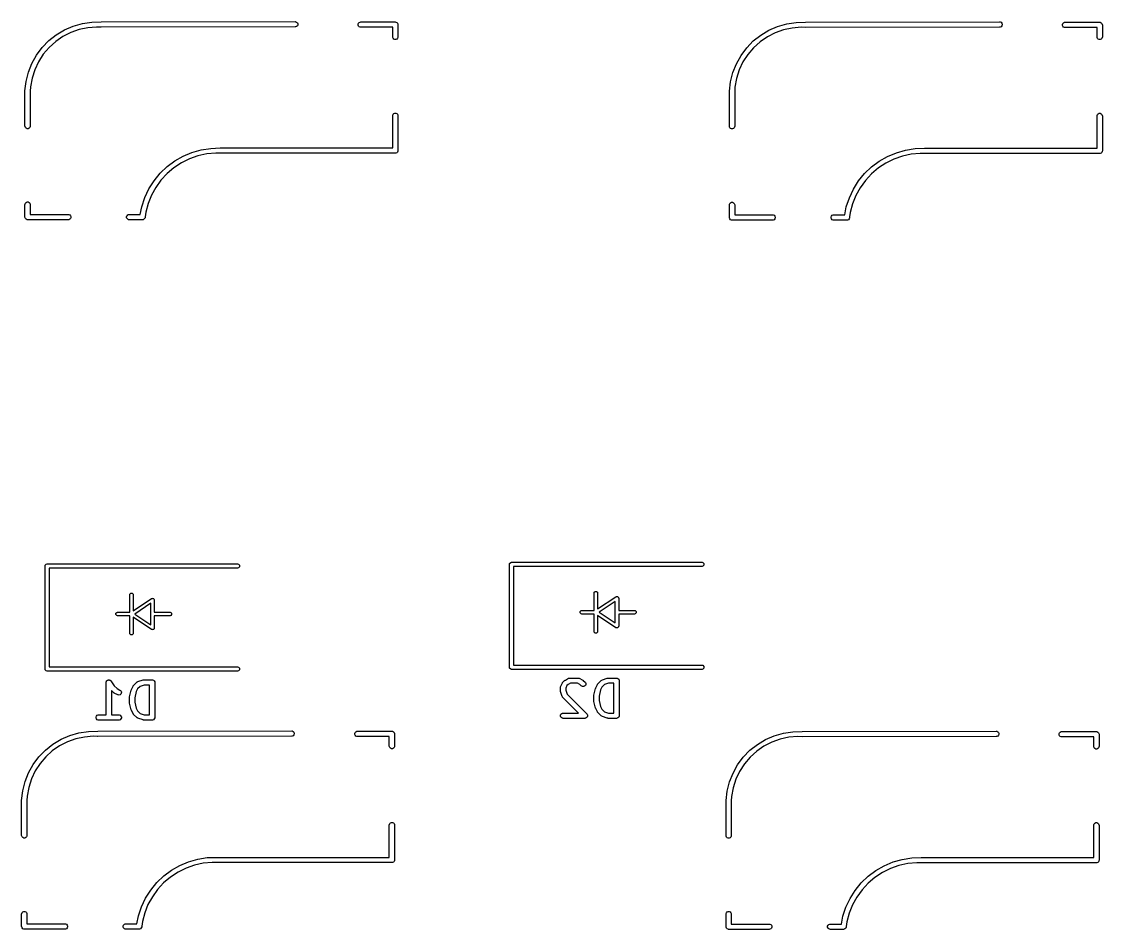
# Model space of a CAD drawing. Extents: x 2.6 to 14.1, y -9.2 to -3.9.
# Drawn here: x 2.698 to 3.913, y -4.914 to -3.894 of the extents above; entities that cross this region are included whole.
import ezdxf

# ---------------------------------------------------------------- set-up
doc = ezdxf.new("R2010")
doc.units = 0
doc.header["$MEASUREMENT"] = 0
doc.layers.add('BLACK', color=7, linetype='CONTINUOUS')

msp = doc.modelspace()

# ---------------------------------------------------------------- linework, layer by layer
at = {"layer": 'BLACK', "linetype": 'CONTINUOUS'}
for p, q in [((2.7464, -3.9029), (2.7562, -3.8987)), ((2.7562, -3.8987), (2.7665, -3.8957)), ((2.7665, -3.8957), (2.7771, -3.8942)), ((2.7825, -3.8997), (2.7726, -3.9005)), ((2.7771, -3.8942), (2.7875, -3.894)), ((2.7875, -3.8999), (2.7825, -3.8997)), ((2.7875, -3.894), (2.7876, -3.894)), ((2.7876, -3.8999), (2.7875, -3.8999)), ((2.7875, -3.8999), (2.7875, -3.8999)), ((2.7875, -3.8999), (2.7875, -3.8999)), ((2.7876, -3.894), (3.0057, -3.8936)), ((3.0057, -3.8995), (2.7876, -3.8999)), ((3.0057, -3.8936), (3.0063, -3.8937)), ((3.0063, -3.8995), (3.0057, -3.8995)), ((3.0063, -3.8937), (3.0074, -3.8941)), ((3.0074, -3.899), (3.0063, -3.8995)), ((3.0074, -3.8941), (3.0082, -3.8949)), ((3.0082, -3.8982), (3.0074, -3.899)), ((3.0082, -3.8949), (3.0086, -3.896)), ((3.0086, -3.8971), (3.0082, -3.8982)), ((3.0086, -3.896), (3.0086, -3.8971)), ((3.0765, -3.8964), (3.0769, -3.8953)), ((3.0765, -3.8975), (3.0765, -3.8964)), ((3.0769, -3.8986), (3.0765, -3.8975)), ((3.0769, -3.8953), (3.0777, -3.8945)), ((3.0777, -3.8994), (3.0769, -3.8986)), ((3.0777, -3.8945), (3.0788, -3.8941)), ((3.0788, -3.8999), (3.0777, -3.8994)), ((3.0788, -3.8941), (3.0794, -3.894)), ((3.0794, -3.8999), (3.0788, -3.8999)), ((3.0794, -3.894), (3.1183, -3.894)), ((3.1154, -3.8999), (3.0794, -3.8999)), ((3.1154, -3.9107), (3.1154, -3.8999)), ((3.1183, -3.894), (3.1189, -3.8941)), ((3.1189, -3.8941), (3.12, -3.8945)), ((3.12, -3.8945), (3.1208, -3.8953)), ((3.1208, -3.8953), (3.1212, -3.8964)), ((3.1212, -3.8964), (3.1213, -3.897)), ((3.1213, -3.897), (3.1213, -3.9107)), ((3.5384, -3.9032), (3.5482, -3.899)), ((3.5482, -3.899), (3.5585, -3.896)), ((3.5585, -3.896), (3.5691, -3.8945)), ((3.5745, -3.9), (3.5646, -3.9008)), ((3.5691, -3.8945), (3.5795, -3.8943)), ((3.5795, -3.9002), (3.5745, -3.9)), ((3.5795, -3.8943), (3.5796, -3.8943)), ((3.5796, -3.9002), (3.5795, -3.9002)), ((3.5795, -3.9002), (3.5795, -3.9002)), ((3.5795, -3.9002), (3.5795, -3.9002)), ((3.5796, -3.8943), (3.7977, -3.8939)), ((3.7977, -3.8998), (3.5796, -3.9002)), ((3.7977, -3.8939), (3.7983, -3.894)), ((3.7983, -3.8998), (3.7977, -3.8998)), ((3.7983, -3.894), (3.7994, -3.8944)), ((3.7994, -3.8993), (3.7983, -3.8998)), ((3.7994, -3.8944), (3.8002, -3.8952)), ((3.8002, -3.8985), (3.7994, -3.8993)), ((3.8002, -3.8952), (3.8006, -3.8963)), ((3.8006, -3.8974), (3.8002, -3.8985)), ((3.8006, -3.8963), (3.8006, -3.8974)), ((3.8684, -3.8967), (3.8689, -3.8956)), ((3.8684, -3.8978), (3.8684, -3.8967)), ((3.8689, -3.8989), (3.8684, -3.8978)), ((3.8689, -3.8956), (3.8697, -3.8948)), ((3.8697, -3.8997), (3.8689, -3.8989)), ((3.8697, -3.8948), (3.8708, -3.8944)), ((3.8708, -3.9002), (3.8697, -3.8997)), ((3.8708, -3.8944), (3.8713, -3.8943)), ((3.8713, -3.9002), (3.8708, -3.9002)), ((3.8713, -3.8943), (3.9103, -3.8943)), ((3.9074, -3.9002), (3.8713, -3.9002)), ((3.9074, -3.911), (3.9074, -3.9002)), ((3.9103, -3.8943), (3.9109, -3.8944)), ((3.9109, -3.8944), (3.912, -3.8948)), ((3.912, -3.8948), (3.9128, -3.8956)), ((3.9128, -3.8956), (3.9132, -3.8967)), ((3.9132, -3.8967), (3.9133, -3.8973)), ((3.9133, -3.8973), (3.9133, -3.911)), ((2.7288, -3.915), (2.7372, -3.9084)), ((2.7446, -3.9104), (2.7365, -3.9161)), ((2.7372, -3.9084), (2.7464, -3.9029)), ((2.7535, -3.9059), (2.7446, -3.9104)), ((2.7629, -3.9026), (2.7535, -3.9059)), ((2.7726, -3.9005), (2.7629, -3.9026)), ((3.1154, -3.9113), (3.1154, -3.9107)), ((3.1159, -3.9124), (3.1154, -3.9113)), ((3.1167, -3.9132), (3.1159, -3.9124)), ((3.1208, -3.9124), (3.12, -3.9132)), ((3.1212, -3.9113), (3.1208, -3.9124)), ((3.1213, -3.9107), (3.1212, -3.9113)), ((3.5208, -3.9153), (3.5292, -3.9087)), ((3.5366, -3.9107), (3.5284, -3.9164)), ((3.5292, -3.9087), (3.5384, -3.9032)), ((3.5455, -3.9062), (3.5366, -3.9107)), ((3.5549, -3.9029), (3.5455, -3.9062)), ((3.5646, -3.9008), (3.5549, -3.9029)), ((3.9074, -3.9116), (3.9074, -3.911)), ((3.9079, -3.9127), (3.9074, -3.9116)), ((3.9132, -3.9116), (3.9128, -3.9127)), ((3.9133, -3.911), (3.9132, -3.9116)), ((2.715, -3.9313), (2.7214, -3.9227)), ((2.7214, -3.9227), (2.7288, -3.915)), ((2.7291, -3.9228), (2.7226, -3.9303)), ((2.7365, -3.9161), (2.7291, -3.9228)), ((3.1178, -3.9136), (3.1167, -3.9132)), ((3.1189, -3.9136), (3.1178, -3.9136)), ((3.12, -3.9132), (3.1189, -3.9136)), ((3.507, -3.9316), (3.5134, -3.923)), ((3.5134, -3.923), (3.5208, -3.9153)), ((3.5211, -3.9231), (3.5146, -3.9306)), ((3.5284, -3.9164), (3.5211, -3.9231)), ((3.9087, -3.9135), (3.9079, -3.9127)), ((3.9097, -3.9139), (3.9087, -3.9135)), ((3.9109, -3.9139), (3.9097, -3.9139)), ((3.912, -3.9135), (3.9109, -3.9139)), ((3.9128, -3.9127), (3.912, -3.9135)), ((2.7098, -3.9407), (2.715, -3.9313)), ((2.7226, -3.9303), (2.7172, -3.9387)), ((3.5018, -3.941), (3.507, -3.9316)), ((3.5146, -3.9306), (3.5092, -3.939)), ((2.7058, -3.9506), (2.7098, -3.9407)), ((2.713, -3.9477), (2.7099, -3.9572)), ((2.7172, -3.9387), (2.713, -3.9477)), ((3.4978, -3.9509), (3.5018, -3.941)), ((3.505, -3.948), (3.5019, -3.9575)), ((3.5092, -3.939), (3.505, -3.948)), ((2.702, -3.9716), (2.7032, -3.961)), ((2.7032, -3.961), (2.7058, -3.9506)), ((2.7099, -3.9572), (2.7081, -3.9669)), ((3.4952, -3.9613), (3.4978, -3.9509)), ((3.5019, -3.9575), (3.5001, -3.9672)), ((2.702, -3.9718), (2.702, -3.9716)), ((2.702, -3.9716), (2.702, -3.9716)), ((2.702, -4.0111), (2.702, -3.9718)), ((2.7081, -3.9669), (2.7079, -3.9718)), ((2.7079, -3.9718), (2.7079, -4.0111)), ((3.494, -3.9719), (3.4952, -3.9613)), ((3.494, -3.9721), (3.494, -3.9719)), ((3.494, -3.9719), (3.494, -3.9719)), ((3.494, -4.0114), (3.494, -3.9721)), ((3.5001, -3.9672), (3.4999, -3.9721)), ((3.4999, -3.9721), (3.4999, -4.0114)), ((3.1159, -3.9977), (3.1167, -3.9969)), ((3.1167, -3.9969), (3.1178, -3.9964)), ((3.1178, -3.9964), (3.1189, -3.9964)), ((3.1189, -3.9964), (3.12, -3.9969)), ((3.12, -3.9969), (3.1208, -3.9977)), ((3.9079, -3.998), (3.9087, -3.9972)), ((3.9087, -3.9972), (3.9097, -3.9967)), ((3.9097, -3.9967), (3.9109, -3.9967)), ((3.9109, -3.9967), (3.912, -3.9972)), ((3.912, -3.9972), (3.9128, -3.998)), ((3.1154, -3.9987), (3.1159, -3.9977)), ((3.1154, -3.9993), (3.1154, -3.9987)), ((3.1154, -4.0357), (3.1154, -3.9993)), ((3.1208, -3.9977), (3.1212, -3.9987)), ((3.1212, -3.9987), (3.1213, -3.9993)), ((3.1213, -3.9993), (3.1213, -4.0387)), ((3.9074, -3.999), (3.9079, -3.998)), ((3.9074, -3.9996), (3.9074, -3.999)), ((3.9074, -4.036), (3.9074, -3.9996)), ((3.9128, -3.998), (3.9132, -3.999)), ((3.9132, -3.999), (3.9133, -3.9996)), ((3.9133, -3.9996), (3.9133, -4.039)), ((2.7021, -4.0117), (2.702, -4.0111)), ((2.7025, -4.0128), (2.7021, -4.0117)), ((2.7033, -4.0136), (2.7025, -4.0128)), ((2.7044, -4.014), (2.7033, -4.0136)), ((2.7055, -4.014), (2.7044, -4.014)), ((2.7066, -4.0136), (2.7055, -4.014)), ((2.7074, -4.0128), (2.7066, -4.0136)), ((2.7078, -4.0117), (2.7074, -4.0128)), ((2.7079, -4.0111), (2.7078, -4.0117)), ((3.494, -4.012), (3.494, -4.0114)), ((3.4945, -4.0131), (3.494, -4.012)), ((3.4953, -4.0139), (3.4945, -4.0131)), ((3.4964, -4.0143), (3.4953, -4.0139)), ((3.4975, -4.0143), (3.4964, -4.0143)), ((3.4986, -4.0139), (3.4975, -4.0143)), ((3.4994, -4.0131), (3.4986, -4.0139)), ((3.4998, -4.012), (3.4994, -4.0131)), ((3.4999, -4.0114), (3.4998, -4.012)), ((2.8704, -4.0502), (2.8798, -4.0448)), ((2.8798, -4.0448), (2.8897, -4.0407)), ((2.8964, -4.0446), (2.8869, -4.0479)), ((2.8897, -4.0407), (2.9001, -4.0377)), ((2.9063, -4.0424), (2.8964, -4.0446)), ((2.9001, -4.0377), (2.9108, -4.0361)), ((2.9164, -4.0415), (2.9063, -4.0424)), ((2.9108, -4.0361), (2.9214, -4.0357)), ((2.9214, -4.0416), (2.9164, -4.0415)), ((2.9214, -4.0357), (2.9215, -4.0357)), ((2.9215, -4.0416), (2.9214, -4.0416)), ((2.9214, -4.0416), (2.9214, -4.0416)), ((2.9214, -4.0416), (2.9214, -4.0416)), ((2.9215, -4.0357), (3.1154, -4.0357)), ((3.1183, -4.0416), (2.9215, -4.0416)), ((3.1189, -4.0416), (3.1183, -4.0416)), ((3.12, -4.0411), (3.1189, -4.0416)), ((3.1208, -4.0403), (3.12, -4.0411)), ((3.1212, -4.0393), (3.1208, -4.0403)), ((3.1213, -4.0387), (3.1212, -4.0393)), ((3.6624, -4.0505), (3.6718, -4.0451)), ((3.6718, -4.0451), (3.6817, -4.041)), ((3.6884, -4.0449), (3.6789, -4.0482)), ((3.6817, -4.041), (3.6921, -4.038)), ((3.6983, -4.0427), (3.6884, -4.0449)), ((3.6921, -4.038), (3.7028, -4.0364)), ((3.7083, -4.0418), (3.6983, -4.0427)), ((3.7028, -4.0364), (3.7134, -4.036)), ((3.7134, -4.0419), (3.7083, -4.0418)), ((3.7134, -4.036), (3.7135, -4.036)), ((3.7135, -4.0419), (3.7134, -4.0419)), ((3.7134, -4.0419), (3.7134, -4.0419)), ((3.7134, -4.0419), (3.7134, -4.0419)), ((3.7135, -4.036), (3.9074, -4.036)), ((3.9103, -4.0419), (3.7135, -4.0419)), ((3.9109, -4.0419), (3.9103, -4.0419)), ((3.912, -4.0414), (3.9109, -4.0419)), ((3.9128, -4.0406), (3.912, -4.0414)), ((3.9132, -4.0396), (3.9128, -4.0406)), ((3.9133, -4.039), (3.9132, -4.0396)), ((2.854, -4.0641), (2.8618, -4.0567)), ((2.8694, -4.0579), (2.8617, -4.0644)), ((2.8618, -4.0567), (2.8704, -4.0502)), ((2.8779, -4.0524), (2.8694, -4.0579)), ((2.8869, -4.0479), (2.8779, -4.0524)), ((3.6459, -4.0644), (3.6537, -4.057)), ((3.6537, -4.057), (3.6624, -4.0505)), ((3.6614, -4.0582), (3.6537, -4.0647)), ((3.6698, -4.0527), (3.6614, -4.0582)), ((3.6789, -4.0482), (3.6698, -4.0527)), ((2.8471, -4.0725), (2.854, -4.0641)), ((2.8617, -4.0644), (2.8549, -4.0719)), ((3.6391, -4.0728), (3.6459, -4.0644)), ((3.6537, -4.0647), (3.6469, -4.0722)), ((2.8368, -4.0914), (2.8414, -4.0816)), ((2.8414, -4.0816), (2.8471, -4.0725)), ((2.849, -4.08), (2.8441, -4.0889)), ((2.8549, -4.0719), (2.849, -4.08)), ((3.6288, -4.0917), (3.6334, -4.0819)), ((3.6334, -4.0819), (3.6391, -4.0728)), ((3.641, -4.0804), (3.6361, -4.0892)), ((3.6469, -4.0722), (3.641, -4.0804)), ((2.8334, -4.1017), (2.8368, -4.0914)), ((2.8441, -4.0889), (2.8404, -4.0983)), ((3.6254, -4.102), (3.6288, -4.0917)), ((3.6361, -4.0892), (3.6324, -4.0986)), ((2.702, -4.0993), (2.7021, -4.0987)), ((2.702, -4.1135), (2.702, -4.0993)), ((2.7021, -4.0987), (2.7025, -4.0977)), ((2.7025, -4.0977), (2.7033, -4.0969)), ((2.7033, -4.0969), (2.7044, -4.0964)), ((2.7044, -4.0964), (2.7055, -4.0964)), ((2.7055, -4.0964), (2.7066, -4.0969)), ((2.7066, -4.0969), (2.7074, -4.0977)), ((2.7074, -4.0977), (2.7078, -4.0987)), ((2.7078, -4.0987), (2.7079, -4.0993)), ((2.7079, -4.0993), (2.7079, -4.1105)), ((2.8316, -4.1105), (2.8334, -4.1017)), ((2.8404, -4.0983), (2.8378, -4.108)), ((3.494, -4.099), (3.4945, -4.098)), ((3.494, -4.0996), (3.494, -4.099)), ((3.494, -4.1138), (3.494, -4.0996)), ((3.4945, -4.098), (3.4953, -4.0972)), ((3.4953, -4.0972), (3.4964, -4.0967)), ((3.4964, -4.0967), (3.4975, -4.0967)), ((3.4975, -4.0967), (3.4986, -4.0972)), ((3.4986, -4.0972), (3.4994, -4.098)), ((3.4994, -4.098), (3.4998, -4.099)), ((3.4998, -4.099), (3.4999, -4.0996)), ((3.4999, -4.0996), (3.4999, -4.1108)), ((3.6236, -4.1108), (3.6254, -4.102)), ((3.6324, -4.0986), (3.6298, -4.1083)), ((2.7021, -4.1141), (2.702, -4.1135)), ((2.7025, -4.1151), (2.7021, -4.1141)), ((2.7033, -4.1159), (2.7025, -4.1151)), ((2.7044, -4.1164), (2.7033, -4.1159)), ((2.7049, -4.1164), (2.7044, -4.1164)), ((2.7506, -4.1164), (2.7049, -4.1164)), ((2.7079, -4.1105), (2.7506, -4.1105)), ((2.7506, -4.1105), (2.7512, -4.1106)), ((2.7512, -4.1164), (2.7506, -4.1164)), ((2.7512, -4.1106), (2.7523, -4.111)), ((2.7523, -4.1159), (2.7512, -4.1164)), ((2.7523, -4.111), (2.7531, -4.1119)), ((2.7531, -4.1151), (2.7523, -4.1159)), ((2.7531, -4.1119), (2.7535, -4.1129)), ((2.7535, -4.1141), (2.7531, -4.1151)), ((2.7535, -4.1129), (2.7535, -4.1141)), ((2.8162, -4.1129), (2.8167, -4.1119)), ((2.8162, -4.1141), (2.8162, -4.1129)), ((2.8167, -4.1151), (2.8162, -4.1141)), ((2.8167, -4.1119), (2.8175, -4.111)), ((2.8175, -4.1159), (2.8167, -4.1151)), ((2.8175, -4.111), (2.8185, -4.1106)), ((2.8185, -4.1164), (2.8175, -4.1159)), ((2.8185, -4.1106), (2.8191, -4.1105)), ((2.8191, -4.1164), (2.8185, -4.1164)), ((2.8191, -4.1105), (2.8316, -4.1105)), ((2.8341, -4.1164), (2.8191, -4.1164)), ((2.8347, -4.1164), (2.8341, -4.1164)), ((2.8357, -4.1159), (2.8347, -4.1164)), ((2.8365, -4.1151), (2.8357, -4.1159)), ((2.837, -4.1141), (2.8365, -4.1151)), ((2.8372, -4.113), (2.837, -4.1134)), ((2.837, -4.1134), (2.837, -4.1141)), ((2.8378, -4.108), (2.8372, -4.113)), ((3.494, -4.1144), (3.494, -4.1138)), ((3.4945, -4.1154), (3.494, -4.1144)), ((3.4953, -4.1163), (3.4945, -4.1154)), ((3.4964, -4.1167), (3.4953, -4.1163)), ((3.4969, -4.1167), (3.4964, -4.1167)), ((3.5426, -4.1167), (3.4969, -4.1167)), ((3.4999, -4.1108), (3.5426, -4.1108)), ((3.5426, -4.1108), (3.5432, -4.1109)), ((3.5432, -4.1167), (3.5426, -4.1167)), ((3.5432, -4.1109), (3.5442, -4.1113)), ((3.5442, -4.1163), (3.5432, -4.1167)), ((3.5442, -4.1113), (3.5451, -4.1122)), ((3.5451, -4.1154), (3.5442, -4.1163)), ((3.5451, -4.1122), (3.5455, -4.1132)), ((3.5455, -4.1144), (3.5451, -4.1154)), ((3.5455, -4.1132), (3.5455, -4.1144)), ((3.6082, -4.1132), (3.6087, -4.1122)), ((3.6082, -4.1144), (3.6082, -4.1132)), ((3.6087, -4.1154), (3.6082, -4.1144)), ((3.6087, -4.1122), (3.6095, -4.1113)), ((3.6095, -4.1163), (3.6087, -4.1154)), ((3.6095, -4.1113), (3.6105, -4.1109)), ((3.6105, -4.1167), (3.6095, -4.1163)), ((3.6105, -4.1109), (3.6111, -4.1108)), ((3.6111, -4.1167), (3.6105, -4.1167)), ((3.6111, -4.1108), (3.6236, -4.1108)), ((3.6261, -4.1167), (3.6111, -4.1167)), ((3.6266, -4.1167), (3.6261, -4.1167)), ((3.6277, -4.1163), (3.6266, -4.1167)), ((3.6285, -4.1154), (3.6277, -4.1163)), ((3.629, -4.1144), (3.6285, -4.1154)), ((3.6291, -4.1133), (3.629, -4.1137)), ((3.629, -4.1137), (3.629, -4.1144)), ((3.6298, -4.1083), (3.6291, -4.1133)), ((2.7246, -4.5057), (2.7248, -4.5048)), ((2.7246, -4.6215), (2.7246, -4.5057)), ((2.7248, -4.5048), (2.726, -4.5036)), ((2.726, -4.5036), (2.7269, -4.5034)), ((2.7269, -4.5034), (2.9411, -4.5034)), ((2.9411, -4.5034), (2.942, -4.5036)), ((2.942, -4.5036), (2.9433, -4.5048)), ((2.9433, -4.5066), (2.942, -4.5079)), ((2.9433, -4.5048), (2.9433, -4.5066)), ((3.2466, -4.5038), (3.2468, -4.5029)), ((3.2466, -4.6195), (3.2466, -4.5038)), ((3.2468, -4.5029), (3.2481, -4.5016)), ((3.2481, -4.5016), (3.249, -4.5014)), ((3.249, -4.5014), (3.4632, -4.5014)), ((3.4632, -4.5061), (3.2513, -4.5061)), ((3.2513, -4.5061), (3.2513, -4.6172)), ((3.4632, -4.5014), (3.4641, -4.5016)), ((3.4641, -4.506), (3.4632, -4.5061)), ((3.4641, -4.5016), (3.4653, -4.5029)), ((3.4653, -4.5047), (3.4641, -4.506)), ((3.4653, -4.5029), (3.4653, -4.5047)), ((2.9411, -4.5081), (2.7293, -4.5081)), ((2.7293, -4.5081), (2.7293, -4.6191)), ((2.942, -4.5079), (2.9411, -4.5081)), ((2.8198, -4.538), (2.82, -4.5373)), ((2.8198, -4.5577), (2.8198, -4.538)), ((2.82, -4.5373), (2.8211, -4.5362)), ((2.8211, -4.5362), (2.8226, -4.5362)), ((2.8226, -4.5362), (2.8236, -4.5373)), ((2.8236, -4.5373), (2.8238, -4.538)), ((2.8238, -4.538), (2.8238, -4.556)), ((2.8238, -4.556), (2.8443, -4.5423)), ((2.8443, -4.5423), (2.8446, -4.5422)), ((2.8446, -4.5422), (2.8447, -4.5421)), ((2.8447, -4.5421), (2.8448, -4.5421)), ((2.8448, -4.5421), (2.8451, -4.542)), ((2.8451, -4.542), (2.8456, -4.5421)), ((2.8456, -4.5421), (2.8462, -4.5421)), ((2.8462, -4.5421), (2.8463, -4.5423)), ((2.8463, -4.5423), (2.8465, -4.5423)), ((2.8465, -4.5423), (2.8469, -4.5428)), ((2.8469, -4.5428), (2.8473, -4.5432)), ((2.8473, -4.5432), (2.8473, -4.5435)), ((2.8473, -4.5435), (2.8474, -4.5435)), ((2.8474, -4.5435), (2.8473, -4.5436)), ((2.8473, -4.5436), (2.8474, -4.5439)), ((2.8474, -4.5439), (2.8474, -4.5577)), ((3.3419, -4.5361), (3.342, -4.5353)), ((3.3419, -4.5557), (3.3419, -4.5361)), ((3.342, -4.5353), (3.3431, -4.5342)), ((3.3431, -4.5342), (3.3446, -4.5342)), ((3.3446, -4.5342), (3.3457, -4.5353)), ((3.3457, -4.5353), (3.3458, -4.5361)), ((3.3458, -4.5361), (3.3458, -4.554)), ((3.3458, -4.554), (3.3664, -4.5403)), ((3.3664, -4.5403), (3.3667, -4.5402)), ((3.3667, -4.5402), (3.3667, -4.5401)), ((3.3667, -4.5401), (3.3668, -4.5401)), ((3.3668, -4.5401), (3.3671, -4.54)), ((3.3671, -4.54), (3.3677, -4.5401)), ((3.3677, -4.5401), (3.3682, -4.5401)), ((3.3682, -4.5401), (3.3684, -4.5403)), ((3.3684, -4.5403), (3.3686, -4.5403)), ((3.3686, -4.5403), (3.3689, -4.5408)), ((3.3689, -4.5408), (3.3693, -4.5412)), ((3.3693, -4.5412), (3.3694, -4.5415)), ((3.3694, -4.5415), (3.3694, -4.5416)), ((3.3694, -4.5416), (3.3694, -4.5417)), ((3.3694, -4.5417), (3.3695, -4.542)), ((3.3695, -4.542), (3.3695, -4.5557)), ((2.8435, -4.5476), (2.8254, -4.5597)), ((2.8435, -4.5717), (2.8435, -4.5476)), ((3.3263, -4.557), (3.3274, -4.5559)), ((3.3274, -4.5559), (3.3281, -4.5557)), ((3.3281, -4.5557), (3.3419, -4.5557)), ((3.3655, -4.5456), (3.3474, -4.5577)), ((3.3655, -4.5698), (3.3655, -4.5456)), ((3.3695, -4.5557), (3.3872, -4.5557)), ((3.3872, -4.5557), (3.3879, -4.5559)), ((3.3879, -4.5559), (3.389, -4.557)), ((2.8042, -4.5589), (2.8053, -4.5579)), ((2.8042, -4.5604), (2.8042, -4.5589)), ((2.8053, -4.5615), (2.8042, -4.5604)), ((2.8053, -4.5579), (2.8061, -4.5577)), ((2.8061, -4.5616), (2.8053, -4.5615)), ((2.8061, -4.5577), (2.8198, -4.5577)), ((2.8198, -4.5616), (2.8061, -4.5616)), ((2.8198, -4.5813), (2.8198, -4.5616)), ((2.8443, -4.5771), (2.8238, -4.5634)), ((2.8238, -4.5634), (2.8238, -4.5813)), ((2.8254, -4.5597), (2.8435, -4.5717)), ((2.8474, -4.5577), (2.8651, -4.5577)), ((2.8651, -4.5616), (2.8474, -4.5616)), ((2.8474, -4.5616), (2.8474, -4.5754)), ((2.8651, -4.5577), (2.8659, -4.5579)), ((2.8659, -4.5615), (2.8651, -4.5616)), ((2.8659, -4.5579), (2.8669, -4.5589)), ((2.8669, -4.5604), (2.8659, -4.5615)), ((2.8669, -4.5589), (2.8669, -4.5604)), ((3.3263, -4.5585), (3.3263, -4.557)), ((3.3274, -4.5595), (3.3263, -4.5585)), ((3.3281, -4.5597), (3.3274, -4.5595)), ((3.3419, -4.5597), (3.3281, -4.5597)), ((3.3419, -4.5794), (3.3419, -4.5597)), ((3.3664, -4.5751), (3.3458, -4.5614)), ((3.3458, -4.5614), (3.3458, -4.5794)), ((3.3474, -4.5577), (3.3655, -4.5698)), ((3.3872, -4.5597), (3.3695, -4.5597)), ((3.3695, -4.5597), (3.3695, -4.5735)), ((3.3879, -4.5595), (3.3872, -4.5597)), ((3.389, -4.5585), (3.3879, -4.5595)), ((3.389, -4.557), (3.389, -4.5585)), ((2.8446, -4.5772), (2.8443, -4.5771)), ((2.8447, -4.5772), (2.8446, -4.5772)), ((2.8448, -4.5772), (2.8447, -4.5772)), ((2.8451, -4.5774), (2.8448, -4.5772)), ((2.8456, -4.5772), (2.8451, -4.5774)), ((2.8462, -4.5772), (2.8456, -4.5772)), ((2.8463, -4.5771), (2.8462, -4.5772)), ((2.8465, -4.5771), (2.8463, -4.5771)), ((2.8469, -4.5766), (2.8465, -4.5771)), ((2.8473, -4.5762), (2.8469, -4.5766)), ((2.8474, -4.5754), (2.8473, -4.5757)), ((2.8473, -4.5757), (2.8474, -4.5758)), ((2.8474, -4.5758), (2.8473, -4.5759)), ((2.8473, -4.5759), (2.8473, -4.5762)), ((3.342, -4.5801), (3.3419, -4.5794)), ((3.3431, -4.5812), (3.342, -4.5801)), ((3.3457, -4.5801), (3.3446, -4.5812)), ((3.3458, -4.5794), (3.3457, -4.5801)), ((3.3667, -4.5752), (3.3664, -4.5751)), ((3.3667, -4.5753), (3.3667, -4.5752)), ((3.3668, -4.5753), (3.3667, -4.5753)), ((3.3671, -4.5754), (3.3668, -4.5753)), ((3.3677, -4.5753), (3.3671, -4.5754)), ((3.3682, -4.5753), (3.3677, -4.5753)), ((3.3684, -4.5751), (3.3682, -4.5753)), ((3.3686, -4.5751), (3.3684, -4.5751)), ((3.3689, -4.5746), (3.3686, -4.5751)), ((3.3693, -4.5742), (3.3689, -4.5746)), ((3.3694, -4.5739), (3.3693, -4.5742)), ((3.3695, -4.5735), (3.3694, -4.5737)), ((3.3694, -4.5737), (3.3694, -4.5738)), ((3.3694, -4.5738), (3.3694, -4.5739)), ((2.82, -4.5821), (2.8198, -4.5813)), ((2.8211, -4.5831), (2.82, -4.5821)), ((2.8226, -4.5831), (2.8211, -4.5831)), ((2.8236, -4.5821), (2.8226, -4.5831)), ((2.8238, -4.5813), (2.8236, -4.5821)), ((3.3446, -4.5812), (3.3431, -4.5812)), ((3.2513, -4.6172), (3.4632, -4.6172)), ((3.4632, -4.6172), (3.4641, -4.6173)), ((2.7248, -4.6224), (2.7246, -4.6215)), ((2.726, -4.6237), (2.7248, -4.6224)), ((2.7269, -4.6239), (2.726, -4.6237)), ((2.9411, -4.6239), (2.7269, -4.6239)), ((2.7293, -4.6191), (2.9411, -4.6191)), ((2.9411, -4.6191), (2.942, -4.6193)), ((2.942, -4.6237), (2.9411, -4.6239)), ((2.942, -4.6193), (2.9433, -4.6206)), ((2.9433, -4.6224), (2.942, -4.6237)), ((2.9433, -4.6206), (2.9433, -4.6224)), ((3.2468, -4.6204), (3.2466, -4.6195)), ((3.2481, -4.6217), (3.2468, -4.6204)), ((3.249, -4.6219), (3.2481, -4.6217)), ((3.4632, -4.6219), (3.249, -4.6219)), ((3.4641, -4.6217), (3.4632, -4.6219)), ((3.4641, -4.6173), (3.4653, -4.6186)), ((3.4653, -4.6204), (3.4641, -4.6217)), ((3.4653, -4.6186), (3.4653, -4.6204)), ((2.7933, -4.6361), (2.7934, -4.6358)), ((2.7933, -4.6366), (2.7933, -4.6361)), ((2.7933, -4.6731), (2.7933, -4.6366)), ((2.7933, -4.6366), (2.7933, -4.6366)), ((2.7933, -4.6366), (2.7933, -4.6366)), ((2.7933, -4.6366), (2.7933, -4.6366)), ((2.7934, -4.6358), (2.7935, -4.6355)), ((2.7935, -4.6355), (2.7937, -4.6353)), ((2.7937, -4.6353), (2.7938, -4.635)), ((2.7938, -4.635), (2.794, -4.6348)), ((2.794, -4.6348), (2.7941, -4.6345)), ((2.7941, -4.6345), (2.7944, -4.6344)), ((2.7944, -4.6344), (2.7946, -4.6342)), ((2.7946, -4.6342), (2.7949, -4.6341)), ((2.7949, -4.6341), (2.7951, -4.6339)), ((2.7951, -4.6339), (2.7954, -4.6339)), ((2.7954, -4.6339), (2.7956, -4.6337)), ((2.7956, -4.6337), (2.7959, -4.6337)), ((2.7959, -4.6337), (2.7962, -4.6337)), ((2.7962, -4.6337), (2.7965, -4.6337)), ((2.7965, -4.6337), (2.7968, -4.6337)), ((2.7968, -4.6337), (2.7971, -4.6339)), ((2.7971, -4.6339), (2.7974, -4.6339)), ((2.7974, -4.6339), (2.7976, -4.6341)), ((2.7976, -4.6341), (2.7979, -4.6342)), ((2.7979, -4.6342), (2.7981, -4.6344)), ((2.7981, -4.6344), (2.7983, -4.6346)), ((2.7983, -4.6346), (2.7987, -4.635)), ((2.7987, -4.635), (2.7987, -4.635)), ((2.7987, -4.635), (2.7987, -4.635)), ((2.7987, -4.635), (2.7987, -4.635)), ((2.7987, -4.635), (2.8023, -4.6404)), ((2.8023, -4.6404), (2.8055, -4.6436)), ((2.8217, -4.6447), (2.8236, -4.6409)), ((2.8236, -4.6409), (2.8237, -4.6407)), ((2.8237, -4.6407), (2.8238, -4.6406)), ((2.8238, -4.6406), (2.8238, -4.6405)), ((2.8238, -4.6405), (2.8239, -4.6405)), ((2.8239, -4.6404), (2.8241, -4.6402)), ((2.8239, -4.6405), (2.8239, -4.6404)), ((2.8241, -4.6402), (2.8279, -4.6364)), ((2.8279, -4.6364), (2.8283, -4.6361)), ((2.8283, -4.6361), (2.8284, -4.636)), ((2.8284, -4.636), (2.8285, -4.6359)), ((2.8285, -4.6359), (2.829, -4.6357)), ((2.8316, -4.6411), (2.8286, -4.644)), ((2.829, -4.6357), (2.8347, -4.6338)), ((2.8361, -4.6396), (2.8316, -4.6411)), ((2.8347, -4.6338), (2.8349, -4.6338)), ((2.8349, -4.6338), (2.835, -4.6337)), ((2.835, -4.6337), (2.8351, -4.6337)), ((2.8351, -4.6337), (2.8352, -4.6337)), ((2.8352, -4.6337), (2.8353, -4.6337)), ((2.8353, -4.6337), (2.8356, -4.6337)), ((2.8356, -4.6337), (2.845, -4.6337)), ((2.842, -4.6396), (2.8361, -4.6396)), ((2.842, -4.6731), (2.842, -4.6396)), ((2.845, -4.6337), (2.8455, -4.6337)), ((2.8455, -4.6337), (2.8466, -4.6342)), ((2.8466, -4.6342), (2.8474, -4.635)), ((2.8474, -4.635), (2.8479, -4.6361)), ((2.8479, -4.6361), (2.8479, -4.6366)), ((2.8479, -4.6366), (2.8479, -4.676)), ((3.3041, -4.6416), (3.3042, -4.6415)), ((3.3042, -4.6414), (3.3044, -4.6408)), ((3.3042, -4.6415), (3.3042, -4.6414)), ((3.3044, -4.6408), (3.3063, -4.6371)), ((3.3063, -4.6371), (3.3064, -4.6369)), ((3.3064, -4.6368), (3.3065, -4.6367)), ((3.3064, -4.6369), (3.3064, -4.6368)), ((3.3065, -4.6367), (3.3066, -4.6366)), ((3.3066, -4.6366), (3.3068, -4.6363)), ((3.3066, -4.6366), (3.3066, -4.6366)), ((3.3068, -4.6363), (3.3087, -4.6345)), ((3.3087, -4.6345), (3.3089, -4.6343)), ((3.3089, -4.6343), (3.309, -4.6342)), ((3.309, -4.6342), (3.3091, -4.6342)), ((3.3091, -4.6342), (3.3091, -4.6341)), ((3.3091, -4.6341), (3.3092, -4.6341)), ((3.3092, -4.6341), (3.3095, -4.6339)), ((3.3095, -4.6339), (3.3132, -4.632)), ((3.3113, -4.6402), (3.31, -4.6429)), ((3.3125, -4.639), (3.3113, -4.6402)), ((3.3152, -4.6376), (3.3125, -4.639)), ((3.3132, -4.632), (3.3137, -4.6318)), ((3.3137, -4.6318), (3.3138, -4.6318)), ((3.3138, -4.6318), (3.3139, -4.6318)), ((3.3139, -4.6318), (3.3145, -4.6317)), ((3.3145, -4.6317), (3.3239, -4.6317)), ((3.3232, -4.6376), (3.3152, -4.6376)), ((3.3259, -4.639), (3.3232, -4.6376)), ((3.3239, -4.6317), (3.3245, -4.6318)), ((3.3245, -4.6318), (3.3246, -4.6318)), ((3.3246, -4.6318), (3.3247, -4.6318)), ((3.3247, -4.6318), (3.3252, -4.632)), ((3.3252, -4.632), (3.329, -4.6339)), ((3.3274, -4.6405), (3.3259, -4.639)), ((3.3279, -4.6409), (3.3274, -4.6405)), ((3.3289, -4.6413), (3.3279, -4.6409)), ((3.3301, -4.6413), (3.3289, -4.6413)), ((3.329, -4.6339), (3.3292, -4.6341)), ((3.3292, -4.6341), (3.3293, -4.6341)), ((3.3293, -4.6341), (3.3294, -4.6342)), ((3.3294, -4.6342), (3.3295, -4.6342)), ((3.3295, -4.6342), (3.3295, -4.6343)), ((3.3295, -4.6343), (3.3297, -4.6345)), ((3.3297, -4.6345), (3.3316, -4.6363)), ((3.3312, -4.6409), (3.3301, -4.6413)), ((3.332, -4.6401), (3.3312, -4.6409)), ((3.3316, -4.6363), (3.332, -4.6368)), ((3.332, -4.6368), (3.3324, -4.6378)), ((3.3324, -4.639), (3.332, -4.6401)), ((3.3324, -4.6378), (3.3324, -4.639)), ((3.3438, -4.6427), (3.3456, -4.639)), ((3.3456, -4.639), (3.3458, -4.6387)), ((3.3458, -4.6387), (3.3459, -4.6386)), ((3.3458, -4.6387), (3.3458, -4.6387)), ((3.3459, -4.6385), (3.346, -4.6384)), ((3.3459, -4.6386), (3.3459, -4.6385)), ((3.346, -4.6384), (3.3462, -4.6382)), ((3.3462, -4.6382), (3.3499, -4.6345)), ((3.3499, -4.6345), (3.3504, -4.6341)), ((3.3504, -4.6341), (3.3505, -4.634)), ((3.3505, -4.634), (3.3506, -4.634)), ((3.3506, -4.634), (3.3511, -4.6337)), ((3.3536, -4.6391), (3.3507, -4.642)), ((3.3511, -4.6337), (3.3567, -4.6319)), ((3.3581, -4.6376), (3.3536, -4.6391)), ((3.3567, -4.6319), (3.357, -4.6318)), ((3.357, -4.6318), (3.3571, -4.6318)), ((3.3571, -4.6318), (3.3572, -4.6318)), ((3.3572, -4.6318), (3.3573, -4.6317)), ((3.3573, -4.6317), (3.3574, -4.6317)), ((3.3574, -4.6317), (3.3576, -4.6317)), ((3.3576, -4.6317), (3.367, -4.6317)), ((3.3641, -4.6376), (3.3581, -4.6376)), ((3.3641, -4.6711), (3.3641, -4.6376)), ((3.367, -4.6317), (3.3676, -4.6318)), ((3.3676, -4.6318), (3.3687, -4.6322)), ((3.3687, -4.6322), (3.3695, -4.633)), ((3.3695, -4.633), (3.3699, -4.6341)), ((3.3699, -4.6341), (3.37, -4.6347)), ((3.37, -4.6347), (3.37, -4.674)), ((2.8016, -4.6481), (2.7992, -4.6456)), ((2.7992, -4.6456), (2.7992, -4.6731)), ((2.8019, -4.6483), (2.8016, -4.6481)), ((2.802, -4.6484), (2.8019, -4.6483)), ((2.8019, -4.6483), (2.8019, -4.6483)), ((2.8021, -4.6485), (2.802, -4.6484)), ((2.8022, -4.6485), (2.8021, -4.6485)), ((2.8024, -4.6487), (2.8022, -4.6485)), ((2.8062, -4.6505), (2.8024, -4.6487)), ((2.8055, -4.6436), (2.8088, -4.6452)), ((2.8067, -4.6507), (2.8062, -4.6505)), ((2.8078, -4.6508), (2.8067, -4.6507)), ((2.8089, -4.6505), (2.8078, -4.6508)), ((2.8088, -4.6452), (2.8093, -4.6456)), ((2.8098, -4.6497), (2.8089, -4.6505)), ((2.8093, -4.6456), (2.81, -4.6464)), ((2.8103, -4.6487), (2.8098, -4.6497)), ((2.81, -4.6464), (2.8104, -4.6475)), ((2.8104, -4.6475), (2.8103, -4.6487)), ((2.8195, -4.6534), (2.8196, -4.6532)), ((2.8195, -4.6535), (2.8195, -4.6534)), ((2.8195, -4.6534), (2.8195, -4.6534)), ((2.8195, -4.6591), (2.8195, -4.6535)), ((2.8196, -4.6528), (2.8215, -4.6453)), ((2.8196, -4.6529), (2.8196, -4.6528)), ((2.8196, -4.6532), (2.8196, -4.6529)), ((2.8196, -4.6529), (2.8196, -4.6529)), ((2.8215, -4.6452), (2.8216, -4.645)), ((2.8215, -4.6453), (2.8215, -4.6452)), ((2.8215, -4.6453), (2.8215, -4.6453)), ((2.8216, -4.645), (2.8217, -4.6448)), ((2.8217, -4.6448), (2.8217, -4.6447)), ((2.8217, -4.6447), (2.8217, -4.6447)), ((2.8271, -4.647), (2.8254, -4.6539)), ((2.8286, -4.644), (2.8271, -4.647)), ((3.3041, -4.6422), (3.3041, -4.6416)), ((3.3041, -4.6459), (3.3041, -4.6422)), ((3.3041, -4.6462), (3.3041, -4.6459)), ((3.3041, -4.6463), (3.3041, -4.6462)), ((3.3041, -4.6464), (3.3041, -4.6463)), ((3.3041, -4.6465), (3.3041, -4.6464)), ((3.3042, -4.6466), (3.3041, -4.6465)), ((3.3042, -4.6469), (3.3042, -4.6466)), ((3.3061, -4.6525), (3.3042, -4.6469)), ((3.3063, -4.653), (3.3061, -4.6525)), ((3.3064, -4.6531), (3.3063, -4.653)), ((3.3064, -4.6532), (3.3064, -4.6531)), ((3.3068, -4.6536), (3.3064, -4.6532)), ((3.3243, -4.6711), (3.3068, -4.6536)), ((3.31, -4.6429), (3.31, -4.6454)), ((3.31, -4.6454), (3.3115, -4.6499)), ((3.3115, -4.6499), (3.3335, -4.672)), ((3.3416, -4.6509), (3.3417, -4.6508)), ((3.3416, -4.651), (3.3416, -4.6509)), ((3.3416, -4.6512), (3.3416, -4.651)), ((3.3416, -4.6514), (3.3416, -4.6512)), ((3.3416, -4.6515), (3.3416, -4.6514)), ((3.3416, -4.6514), (3.3416, -4.6514)), ((3.3416, -4.6572), (3.3416, -4.6515)), ((3.3417, -4.6508), (3.3435, -4.6433)), ((3.3435, -4.6433), (3.3436, -4.643)), ((3.3435, -4.6433), (3.3435, -4.6433)), ((3.3435, -4.6433), (3.3435, -4.6433)), ((3.3436, -4.643), (3.3437, -4.6428)), ((3.3437, -4.6428), (3.3438, -4.6427)), ((3.3437, -4.6428), (3.3437, -4.6428)), ((3.3492, -4.6451), (3.3475, -4.6519)), ((3.3475, -4.6519), (3.3475, -4.6568)), ((3.3507, -4.642), (3.3492, -4.6451)), ((2.8195, -4.6592), (2.8195, -4.6591)), ((2.8195, -4.6593), (2.8195, -4.6592)), ((2.8196, -4.6595), (2.8195, -4.6593)), ((2.8196, -4.6597), (2.8196, -4.6595)), ((2.8196, -4.6598), (2.8196, -4.6597)), ((2.8196, -4.6599), (2.8196, -4.6598)), ((2.8215, -4.6674), (2.8196, -4.6599)), ((2.8254, -4.6539), (2.8254, -4.6588)), ((2.8254, -4.6588), (2.8271, -4.6656)), ((2.8271, -4.6656), (2.8286, -4.6686)), ((3.3416, -4.6573), (3.3416, -4.6572)), ((3.3416, -4.6575), (3.3416, -4.6573)), ((3.3416, -4.6573), (3.3416, -4.6573)), ((3.3416, -4.6577), (3.3416, -4.6575)), ((3.3416, -4.6578), (3.3416, -4.6577)), ((3.3417, -4.6579), (3.3416, -4.6578)), ((3.3435, -4.6654), (3.3417, -4.6579)), ((3.3436, -4.6657), (3.3435, -4.6654)), ((3.3435, -4.6654), (3.3435, -4.6654)), ((3.3435, -4.6654), (3.3435, -4.6654)), ((3.3437, -4.6659), (3.3436, -4.6657)), ((3.3475, -4.6568), (3.3492, -4.6636)), ((3.3492, -4.6636), (3.3507, -4.6667)), ((2.7821, -4.6754), (2.7825, -4.6744)), ((2.7821, -4.6766), (2.7821, -4.6754)), ((2.7825, -4.6776), (2.7821, -4.6766)), ((2.7825, -4.6744), (2.7833, -4.6736)), ((2.7833, -4.6785), (2.7825, -4.6776)), ((2.7833, -4.6736), (2.7844, -4.6731)), ((2.7844, -4.6731), (2.785, -4.6731)), ((2.785, -4.6731), (2.7933, -4.6731)), ((2.7992, -4.6731), (2.8075, -4.6731)), ((2.8075, -4.6731), (2.808, -4.6731)), ((2.808, -4.6731), (2.8091, -4.6736)), ((2.8091, -4.6736), (2.8099, -4.6744)), ((2.8099, -4.6776), (2.8091, -4.6785)), ((2.8099, -4.6744), (2.8104, -4.6754)), ((2.8104, -4.6766), (2.8099, -4.6776)), ((2.8104, -4.6754), (2.8104, -4.6766)), ((2.8216, -4.6677), (2.8215, -4.6674)), ((2.8215, -4.6674), (2.8215, -4.6674)), ((2.8215, -4.6674), (2.8215, -4.6674)), ((2.8217, -4.6679), (2.8216, -4.6677)), ((2.8217, -4.668), (2.8217, -4.6679)), ((2.8217, -4.6679), (2.8217, -4.6679)), ((2.8236, -4.6717), (2.8217, -4.668)), ((2.8237, -4.672), (2.8236, -4.6717)), ((2.8238, -4.672), (2.8237, -4.672)), ((2.8238, -4.6721), (2.8238, -4.672)), ((2.8239, -4.6722), (2.8238, -4.6721)), ((2.8241, -4.6725), (2.8239, -4.6722)), ((2.8239, -4.6722), (2.8239, -4.6722)), ((2.8279, -4.6762), (2.8241, -4.6725)), ((2.8283, -4.6766), (2.8279, -4.6762)), ((2.8284, -4.6766), (2.8283, -4.6766)), ((2.8285, -4.6767), (2.8284, -4.6766)), ((2.829, -4.6769), (2.8285, -4.6767)), ((2.8286, -4.6686), (2.8316, -4.6716)), ((2.8347, -4.6788), (2.829, -4.6769)), ((2.8316, -4.6716), (2.8361, -4.6731)), ((2.8361, -4.6731), (2.842, -4.6731)), ((2.8474, -4.6776), (2.8466, -4.6785)), ((2.8479, -4.6766), (2.8474, -4.6776)), ((2.8479, -4.676), (2.8479, -4.6766)), ((3.3041, -4.6735), (3.3046, -4.6724)), ((3.3041, -4.6746), (3.3041, -4.6735)), ((3.3046, -4.6757), (3.3041, -4.6746)), ((3.3046, -4.6724), (3.3054, -4.6716)), ((3.3054, -4.6765), (3.3046, -4.6757)), ((3.3054, -4.6716), (3.3064, -4.6711)), ((3.3064, -4.6769), (3.3054, -4.6765)), ((3.3064, -4.6711), (3.307, -4.6711)), ((3.307, -4.677), (3.3064, -4.6769)), ((3.307, -4.6711), (3.3243, -4.6711)), ((3.3314, -4.677), (3.307, -4.677)), ((3.332, -4.6769), (3.3314, -4.677)), ((3.3323, -4.6768), (3.332, -4.6769)), ((3.333, -4.6765), (3.3323, -4.6768)), ((3.3339, -4.6757), (3.333, -4.6765)), ((3.3335, -4.672), (3.3339, -4.6724)), ((3.3339, -4.6724), (3.3343, -4.6735)), ((3.3343, -4.6746), (3.3339, -4.6757)), ((3.3343, -4.6735), (3.3343, -4.6746)), ((3.3438, -4.666), (3.3437, -4.6659)), ((3.3437, -4.6659), (3.3437, -4.6659)), ((3.3456, -4.6697), (3.3438, -4.666)), ((3.3458, -4.67), (3.3456, -4.6697)), ((3.3458, -4.6701), (3.3458, -4.67)), ((3.3459, -4.6701), (3.3458, -4.6701)), ((3.3459, -4.6702), (3.3459, -4.6701)), ((3.346, -4.6703), (3.3459, -4.6702)), ((3.3462, -4.6705), (3.346, -4.6703)), ((3.3499, -4.6743), (3.3462, -4.6705)), ((3.3504, -4.6746), (3.3499, -4.6743)), ((3.3505, -4.6747), (3.3504, -4.6746)), ((3.3506, -4.6747), (3.3505, -4.6747)), ((3.3511, -4.675), (3.3506, -4.6747)), ((3.3507, -4.6667), (3.3536, -4.6696)), ((3.3567, -4.6768), (3.3511, -4.675)), ((3.3536, -4.6696), (3.3581, -4.6711)), ((3.357, -4.6769), (3.3567, -4.6768)), ((3.3571, -4.6769), (3.357, -4.6769)), ((3.3572, -4.6769), (3.3571, -4.6769)), ((3.3573, -4.677), (3.3572, -4.6769)), ((3.3574, -4.677), (3.3573, -4.677)), ((3.3576, -4.677), (3.3574, -4.677)), ((3.367, -4.677), (3.3576, -4.677)), ((3.3581, -4.6711), (3.3641, -4.6711)), ((3.3676, -4.6769), (3.367, -4.677)), ((3.3687, -4.6765), (3.3676, -4.6769)), ((3.3695, -4.6757), (3.3687, -4.6765)), ((3.3699, -4.6746), (3.3695, -4.6757)), ((3.37, -4.674), (3.3699, -4.6746)), ((2.7844, -4.6789), (2.7833, -4.6785)), ((2.785, -4.679), (2.7844, -4.6789)), ((2.8075, -4.679), (2.785, -4.679)), ((2.808, -4.6789), (2.8075, -4.679)), ((2.8091, -4.6785), (2.808, -4.6789)), ((2.8349, -4.6789), (2.8347, -4.6788)), ((2.835, -4.6789), (2.8349, -4.6789)), ((2.8351, -4.6789), (2.835, -4.6789)), ((2.8352, -4.6789), (2.8351, -4.6789)), ((2.8353, -4.6789), (2.8352, -4.6789)), ((2.8356, -4.679), (2.8353, -4.6789)), ((2.845, -4.679), (2.8356, -4.679)), ((2.8455, -4.6789), (2.845, -4.679)), ((2.8466, -4.6785), (2.8455, -4.6789)), ((2.7334, -4.7059), (2.7426, -4.7005)), ((2.7426, -4.7005), (2.7524, -4.6962)), ((2.7591, -4.7001), (2.7497, -4.7034)), ((2.7524, -4.6962), (2.7627, -4.6933)), ((2.7688, -4.698), (2.7591, -4.7001)), ((2.7627, -4.6933), (2.7733, -4.6917)), ((2.7787, -4.6972), (2.7688, -4.698)), ((2.7733, -4.6917), (2.7838, -4.6916)), ((2.7837, -4.6975), (2.7787, -4.6972)), ((2.7838, -4.6975), (2.7837, -4.6974)), ((2.7837, -4.6974), (2.7837, -4.6975)), ((2.7837, -4.6975), (2.7837, -4.6975)), ((2.7838, -4.6916), (3.0019, -4.6912)), ((2.7838, -4.6916), (2.7838, -4.6916)), ((3.002, -4.6971), (2.7838, -4.6975)), ((3.0019, -4.6912), (3.0025, -4.6912)), ((3.0025, -4.697), (3.002, -4.6971)), ((3.0025, -4.6912), (3.0036, -4.6917)), ((3.0036, -4.6966), (3.0025, -4.697)), ((3.0036, -4.6917), (3.0044, -4.6925)), ((3.0044, -4.6957), (3.0036, -4.6966)), ((3.0044, -4.6925), (3.0048, -4.6935)), ((3.0048, -4.6947), (3.0044, -4.6957)), ((3.0048, -4.6935), (3.0048, -4.6947)), ((3.0727, -4.6939), (3.0731, -4.6929)), ((3.0727, -4.6951), (3.0727, -4.6939)), ((3.0731, -4.6961), (3.0727, -4.6951)), ((3.0731, -4.6929), (3.0739, -4.692)), ((3.0739, -4.697), (3.0731, -4.6961)), ((3.0739, -4.692), (3.075, -4.6916)), ((3.075, -4.6974), (3.0739, -4.697)), ((3.075, -4.6916), (3.0756, -4.6916)), ((3.0756, -4.6975), (3.075, -4.6974)), ((3.0756, -4.6916), (3.1146, -4.6916)), ((3.1116, -4.6975), (3.0756, -4.6975)), ((3.1116, -4.7083), (3.1116, -4.6975)), ((3.1146, -4.6916), (3.1151, -4.6916)), ((3.1151, -4.6916), (3.1162, -4.692)), ((3.1162, -4.692), (3.117, -4.6929)), ((3.117, -4.6929), (3.1174, -4.6939)), ((3.1174, -4.6939), (3.1175, -4.6945)), ((3.1175, -4.6945), (3.1175, -4.7083)), ((3.5254, -4.7063), (3.5346, -4.7008)), ((3.5346, -4.7008), (3.5444, -4.6965)), ((3.5511, -4.7004), (3.5417, -4.7038)), ((3.5444, -4.6965), (3.5547, -4.6936)), ((3.5608, -4.6983), (3.5511, -4.7004)), ((3.5547, -4.6936), (3.5653, -4.692)), ((3.5707, -4.6975), (3.5608, -4.6983)), ((3.5653, -4.692), (3.5757, -4.6919)), ((3.5757, -4.6978), (3.5707, -4.6975)), ((3.5757, -4.6919), (3.5758, -4.6919)), ((3.5758, -4.6978), (3.5757, -4.6978)), ((3.5757, -4.6978), (3.5757, -4.6978)), ((3.5757, -4.6978), (3.5757, -4.6978)), ((3.5758, -4.6919), (3.7939, -4.6915)), ((3.7939, -4.6974), (3.5758, -4.6978)), ((3.7939, -4.6915), (3.7945, -4.6915)), ((3.7945, -4.6973), (3.7939, -4.6974)), ((3.7945, -4.6915), (3.7956, -4.692)), ((3.7956, -4.6969), (3.7945, -4.6973)), ((3.7956, -4.692), (3.7964, -4.6928)), ((3.7964, -4.6961), (3.7956, -4.6969)), ((3.7964, -4.6928), (3.7968, -4.6938)), ((3.7968, -4.695), (3.7964, -4.6961)), ((3.7968, -4.6938), (3.7968, -4.695)), ((3.8647, -4.6942), (3.8651, -4.6932)), ((3.8647, -4.6954), (3.8647, -4.6942)), ((3.8651, -4.6965), (3.8647, -4.6954)), ((3.8651, -4.6932), (3.8659, -4.6924)), ((3.8659, -4.6973), (3.8651, -4.6965)), ((3.8659, -4.6924), (3.867, -4.6919)), ((3.867, -4.6977), (3.8659, -4.6973)), ((3.867, -4.6919), (3.8676, -4.6919)), ((3.8676, -4.6978), (3.867, -4.6977)), ((3.8676, -4.6919), (3.9065, -4.6919)), ((3.9036, -4.6978), (3.8676, -4.6978)), ((3.9036, -4.7086), (3.9036, -4.6978)), ((3.9065, -4.6919), (3.9071, -4.6919)), ((3.9071, -4.6919), (3.9082, -4.6924)), ((3.9082, -4.6924), (3.909, -4.6932)), ((3.909, -4.6932), (3.9094, -4.6942)), ((3.9094, -4.6942), (3.9095, -4.6948)), ((3.9095, -4.6948), (3.9095, -4.7086)), ((2.7176, -4.7203), (2.725, -4.7126)), ((2.725, -4.7126), (2.7334, -4.7059)), ((2.7327, -4.7136), (2.7253, -4.7203)), ((2.7409, -4.708), (2.7327, -4.7136)), ((2.7497, -4.7034), (2.7409, -4.708)), ((3.1117, -4.7089), (3.1116, -4.7083)), ((3.1121, -4.7099), (3.1117, -4.7089)), ((3.1129, -4.7107), (3.1121, -4.7099)), ((3.114, -4.7112), (3.1129, -4.7107)), ((3.1151, -4.7112), (3.114, -4.7112)), ((3.1162, -4.7107), (3.1151, -4.7112)), ((3.117, -4.7099), (3.1162, -4.7107)), ((3.1174, -4.7089), (3.117, -4.7099)), ((3.1175, -4.7083), (3.1174, -4.7089)), ((3.5096, -4.7206), (3.517, -4.7129)), ((3.517, -4.7129), (3.5254, -4.7063)), ((3.5247, -4.7139), (3.5173, -4.7206)), ((3.5328, -4.7083), (3.5247, -4.7139)), ((3.5417, -4.7038), (3.5328, -4.7083)), ((3.9036, -4.7092), (3.9036, -4.7086)), ((3.9041, -4.7102), (3.9036, -4.7092)), ((3.9049, -4.711), (3.9041, -4.7102)), ((3.906, -4.7115), (3.9049, -4.711)), ((3.9071, -4.7115), (3.906, -4.7115)), ((3.9082, -4.711), (3.9071, -4.7115)), ((3.909, -4.7102), (3.9082, -4.711)), ((3.9094, -4.7092), (3.909, -4.7102)), ((3.9095, -4.7086), (3.9094, -4.7092)), ((2.7112, -4.7289), (2.7176, -4.7203)), ((2.7253, -4.7203), (2.7189, -4.7279)), ((3.5032, -4.7292), (3.5096, -4.7206)), ((3.5173, -4.7206), (3.5108, -4.7282)), ((2.7021, -4.7482), (2.706, -4.7382)), ((2.706, -4.7382), (2.7112, -4.7289)), ((2.7135, -4.7362), (2.7092, -4.7452)), ((2.7189, -4.7279), (2.7135, -4.7362)), ((3.494, -4.7485), (3.498, -4.7385)), ((3.498, -4.7385), (3.5032, -4.7292)), ((3.5054, -4.7366), (3.5012, -4.7455)), ((3.5108, -4.7282), (3.5054, -4.7366)), ((2.6994, -4.7585), (2.7021, -4.7482)), ((2.7092, -4.7452), (2.7062, -4.7547)), ((3.4914, -4.7588), (3.494, -4.7485)), ((3.5012, -4.7455), (3.4981, -4.755)), ((2.6982, -4.7692), (2.6994, -4.7585)), ((2.7062, -4.7547), (2.7044, -4.7645)), ((3.4902, -4.7695), (3.4914, -4.7588)), ((3.4981, -4.755), (3.4963, -4.7648)), ((2.6982, -4.7693), (2.6982, -4.7692)), ((2.6982, -4.7692), (2.6982, -4.7692)), ((2.6982, -4.8087), (2.6982, -4.7693)), ((2.7044, -4.7645), (2.7041, -4.7694)), ((2.7041, -4.7694), (2.7041, -4.8087)), ((3.4902, -4.7696), (3.4902, -4.7695)), ((3.4902, -4.7695), (3.4902, -4.7695)), ((3.4902, -4.809), (3.4902, -4.7696)), ((3.4963, -4.7648), (3.4961, -4.7697)), ((3.4961, -4.7697), (3.4961, -4.809)), ((3.1116, -4.7969), (3.1117, -4.7963)), ((3.1116, -4.8333), (3.1116, -4.7969)), ((3.1117, -4.7963), (3.1121, -4.7952)), ((3.1121, -4.7952), (3.1129, -4.7944)), ((3.1129, -4.7944), (3.114, -4.794)), ((3.114, -4.794), (3.1151, -4.794)), ((3.1151, -4.794), (3.1162, -4.7944)), ((3.1162, -4.7944), (3.117, -4.7952)), ((3.117, -4.7952), (3.1174, -4.7963)), ((3.1174, -4.7963), (3.1175, -4.7969)), ((3.1175, -4.7969), (3.1175, -4.8362)), ((3.9036, -4.7966), (3.9041, -4.7955)), ((3.9036, -4.7972), (3.9036, -4.7966)), ((3.9036, -4.8336), (3.9036, -4.7972)), ((3.9041, -4.7955), (3.9049, -4.7947)), ((3.9049, -4.7947), (3.906, -4.7943)), ((3.906, -4.7943), (3.9071, -4.7943)), ((3.9071, -4.7943), (3.9082, -4.7947)), ((3.9082, -4.7947), (3.909, -4.7955)), ((3.909, -4.7955), (3.9094, -4.7966)), ((3.9094, -4.7966), (3.9095, -4.7972)), ((3.9095, -4.7972), (3.9095, -4.8365)), ((2.6983, -4.8093), (2.6982, -4.8087)), ((2.6987, -4.8103), (2.6983, -4.8093)), ((2.6995, -4.8111), (2.6987, -4.8103)), ((2.7006, -4.8116), (2.6995, -4.8111)), ((2.7017, -4.8116), (2.7006, -4.8116)), ((2.7028, -4.8111), (2.7017, -4.8116)), ((2.7036, -4.8103), (2.7028, -4.8111)), ((2.7041, -4.8093), (2.7036, -4.8103)), ((2.7041, -4.8087), (2.7041, -4.8093)), ((3.4903, -4.8096), (3.4902, -4.809)), ((3.4907, -4.8106), (3.4903, -4.8096)), ((3.4915, -4.8114), (3.4907, -4.8106)), ((3.4926, -4.8119), (3.4915, -4.8114)), ((3.4948, -4.8114), (3.4937, -4.8119)), ((3.4956, -4.8106), (3.4948, -4.8114)), ((3.496, -4.8096), (3.4956, -4.8106)), ((3.4961, -4.809), (3.496, -4.8096)), ((3.4937, -4.8119), (3.4926, -4.8119)), ((2.8859, -4.8382), (2.8963, -4.8353)), ((2.8963, -4.8353), (2.907, -4.8336)), ((2.907, -4.8336), (2.9176, -4.8333)), ((2.9176, -4.8333), (2.9177, -4.8333)), ((2.9177, -4.8333), (3.1116, -4.8333)), ((3.6779, -4.8385), (3.6883, -4.8356)), ((3.6883, -4.8356), (3.699, -4.8339)), ((3.699, -4.8339), (3.7096, -4.8336)), ((3.7096, -4.8336), (3.7097, -4.8336)), ((3.7097, -4.8336), (3.9036, -4.8336)), ((2.858, -4.8542), (2.8666, -4.8478)), ((2.8666, -4.8478), (2.876, -4.8424)), ((2.8831, -4.8454), (2.8741, -4.8499)), ((2.876, -4.8424), (2.8859, -4.8382)), ((2.8927, -4.8421), (2.8831, -4.8454)), ((2.9025, -4.84), (2.8927, -4.8421)), ((2.9126, -4.839), (2.9025, -4.84)), ((2.9176, -4.8392), (2.9126, -4.839)), ((2.9177, -4.8392), (2.9176, -4.8392)), ((2.9176, -4.8392), (2.9176, -4.8392)), ((2.9176, -4.8392), (2.9176, -4.8392)), ((3.1146, -4.8392), (2.9177, -4.8392)), ((3.1151, -4.8391), (3.1146, -4.8392)), ((3.1162, -4.8387), (3.1151, -4.8391)), ((3.117, -4.8379), (3.1162, -4.8387)), ((3.1174, -4.8368), (3.117, -4.8379)), ((3.1175, -4.8362), (3.1174, -4.8368)), ((3.65, -4.8545), (3.6586, -4.8481)), ((3.6586, -4.8481), (3.668, -4.8427)), ((3.6751, -4.8458), (3.6661, -4.8502)), ((3.668, -4.8427), (3.6779, -4.8385)), ((3.6846, -4.8424), (3.6751, -4.8458)), ((3.6945, -4.8403), (3.6846, -4.8424)), ((3.7046, -4.8393), (3.6945, -4.8403)), ((3.7096, -4.8395), (3.7046, -4.8393)), ((3.7097, -4.8395), (3.7096, -4.8395)), ((3.7096, -4.8395), (3.7096, -4.8395)), ((3.7096, -4.8395), (3.7096, -4.8395)), ((3.9065, -4.8395), (3.7097, -4.8395)), ((3.9071, -4.8394), (3.9065, -4.8395)), ((3.9082, -4.839), (3.9071, -4.8394)), ((3.909, -4.8382), (3.9082, -4.839)), ((3.9094, -4.8371), (3.909, -4.8382)), ((3.9095, -4.8365), (3.9094, -4.8371)), ((2.8502, -4.8617), (2.858, -4.8542)), ((2.8656, -4.8555), (2.8579, -4.862)), ((2.8741, -4.8499), (2.8656, -4.8555)), ((3.6422, -4.862), (3.65, -4.8545)), ((3.6576, -4.8558), (3.6499, -4.8623)), ((3.6661, -4.8502), (3.6576, -4.8558)), ((2.8376, -4.8792), (2.8433, -4.8701)), ((2.8433, -4.8701), (2.8502, -4.8617)), ((2.8511, -4.8694), (2.8452, -4.8776)), ((2.8579, -4.862), (2.8511, -4.8694)), ((3.6296, -4.8795), (3.6353, -4.8704)), ((3.6353, -4.8704), (3.6422, -4.862)), ((3.6431, -4.8697), (3.6372, -4.8779)), ((3.6499, -4.8623), (3.6431, -4.8697)), ((2.833, -4.889), (2.8376, -4.8792)), ((2.8452, -4.8776), (2.8403, -4.8864)), ((3.625, -4.8893), (3.6296, -4.8795)), ((3.6372, -4.8779), (3.6323, -4.8868)), ((2.6982, -4.8969), (2.6983, -4.8963)), ((2.6983, -4.8963), (2.6987, -4.8952)), ((2.6987, -4.8952), (2.6995, -4.8944)), ((2.6995, -4.8944), (2.7006, -4.894)), ((2.7006, -4.894), (2.7017, -4.894)), ((2.7017, -4.894), (2.7028, -4.8944)), ((2.7028, -4.8944), (2.7036, -4.8952)), ((2.7036, -4.8952), (2.7041, -4.8963)), ((2.7041, -4.8963), (2.7041, -4.8969)), ((2.8296, -4.8992), (2.833, -4.889)), ((2.8366, -4.8958), (2.834, -4.9056)), ((2.8403, -4.8864), (2.8366, -4.8958)), ((3.4902, -4.8972), (3.4903, -4.8966)), ((3.4903, -4.8966), (3.4907, -4.8955)), ((3.4907, -4.8955), (3.4915, -4.8947)), ((3.4915, -4.8947), (3.4926, -4.8943)), ((3.4926, -4.8943), (3.4937, -4.8943)), ((3.4937, -4.8943), (3.4948, -4.8947)), ((3.4948, -4.8947), (3.4956, -4.8955)), ((3.4956, -4.8955), (3.496, -4.8966)), ((3.496, -4.8966), (3.4961, -4.8972)), ((3.6216, -4.8995), (3.625, -4.8893)), ((3.6286, -4.8961), (3.626, -4.9059)), ((3.6323, -4.8868), (3.6286, -4.8961)), ((2.6982, -4.911), (2.6982, -4.8969)), ((2.7041, -4.8969), (2.7041, -4.9081)), ((2.7041, -4.9081), (2.7468, -4.9081)), ((2.7468, -4.9081), (2.7474, -4.9081)), ((2.7474, -4.9081), (2.7485, -4.9086)), ((2.7485, -4.9086), (2.7493, -4.9094)), ((2.8129, -4.9094), (2.8137, -4.9086)), ((2.8137, -4.9086), (2.8148, -4.9081)), ((2.8148, -4.9081), (2.8153, -4.9081)), ((2.8153, -4.9081), (2.8279, -4.9081)), ((2.8279, -4.9081), (2.8296, -4.8992)), ((2.834, -4.9056), (2.8334, -4.9106)), ((3.4902, -4.9113), (3.4902, -4.8972)), ((3.4961, -4.8972), (3.4961, -4.9084)), ((3.4961, -4.9084), (3.5388, -4.9084)), ((3.5388, -4.9084), (3.5394, -4.9085)), ((3.5394, -4.9085), (3.5405, -4.9089)), ((3.6057, -4.9089), (3.6067, -4.9085)), ((3.6067, -4.9085), (3.6073, -4.9084)), ((3.6073, -4.9084), (3.6198, -4.9084)), ((3.6198, -4.9084), (3.6216, -4.8995)), ((3.626, -4.9059), (3.6254, -4.9109)), ((2.6983, -4.9116), (2.6982, -4.911)), ((2.6987, -4.9127), (2.6983, -4.9116)), ((2.6995, -4.9135), (2.6987, -4.9127)), ((2.7006, -4.9139), (2.6995, -4.9135)), ((2.7012, -4.914), (2.7006, -4.9139)), ((2.7468, -4.914), (2.7012, -4.914)), ((2.7474, -4.9139), (2.7468, -4.914)), ((2.7485, -4.9135), (2.7474, -4.9139)), ((2.7493, -4.9127), (2.7485, -4.9135)), ((2.7493, -4.9094), (2.7497, -4.9105)), ((2.7497, -4.9116), (2.7493, -4.9127)), ((2.7497, -4.9105), (2.7497, -4.9116)), ((2.8124, -4.9105), (2.8129, -4.9094)), ((2.8124, -4.9116), (2.8124, -4.9105)), ((2.8129, -4.9127), (2.8124, -4.9116)), ((2.8137, -4.9135), (2.8129, -4.9127)), ((2.8148, -4.9139), (2.8137, -4.9135)), ((2.8153, -4.914), (2.8148, -4.9139)), ((2.8303, -4.914), (2.8153, -4.914)), ((2.8309, -4.9139), (2.8303, -4.914)), ((2.8319, -4.9135), (2.8309, -4.9139)), ((2.8328, -4.9127), (2.8319, -4.9135)), ((2.8332, -4.9116), (2.8328, -4.9127)), ((2.8334, -4.9106), (2.8332, -4.911)), ((2.8332, -4.911), (2.8332, -4.9116)), ((3.4903, -4.9119), (3.4902, -4.9113)), ((3.4907, -4.913), (3.4903, -4.9119)), ((3.4915, -4.9138), (3.4907, -4.913)), ((3.4926, -4.9142), (3.4915, -4.9138)), ((3.4931, -4.9143), (3.4926, -4.9142)), ((3.5388, -4.9143), (3.4931, -4.9143)), ((3.5394, -4.9142), (3.5388, -4.9143)), ((3.5405, -4.9138), (3.5394, -4.9142)), ((3.5405, -4.9089), (3.5413, -4.9097)), ((3.5413, -4.913), (3.5405, -4.9138)), ((3.5413, -4.9097), (3.5417, -4.9108)), ((3.5417, -4.9119), (3.5413, -4.913)), ((3.5417, -4.9108), (3.5417, -4.9119)), ((3.6044, -4.9108), (3.6049, -4.9097)), ((3.6044, -4.9119), (3.6044, -4.9108)), ((3.6049, -4.913), (3.6044, -4.9119)), ((3.6049, -4.9097), (3.6057, -4.9089)), ((3.6057, -4.9138), (3.6049, -4.913)), ((3.6067, -4.9142), (3.6057, -4.9138)), ((3.6073, -4.9143), (3.6067, -4.9142)), ((3.6223, -4.9143), (3.6073, -4.9143)), ((3.6229, -4.9142), (3.6223, -4.9143)), ((3.6239, -4.9138), (3.6229, -4.9142)), ((3.6247, -4.913), (3.6239, -4.9138)), ((3.6252, -4.9119), (3.6247, -4.913)), ((3.6254, -4.9109), (3.6252, -4.9113)), ((3.6252, -4.9113), (3.6252, -4.9119))]:
    msp.add_line(p, q, dxfattribs=at)

doc.saveas('drawing.dxf')
